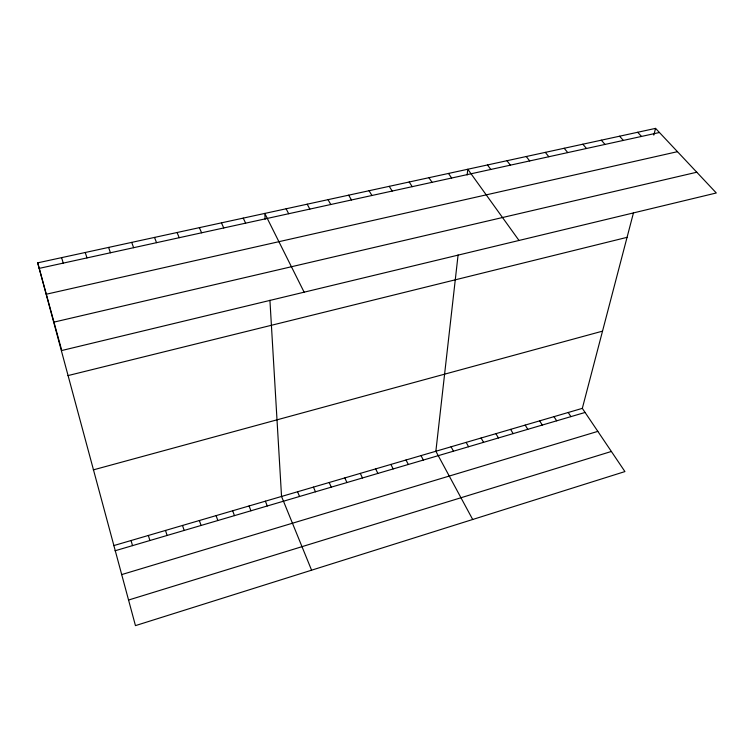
<?xml version="1.0" encoding="UTF-8"?>
<svg xmlns="http://www.w3.org/2000/svg" width="754" height="754" viewBox="0 0 754 754"><rect width="100%" height="100%" fill="white"/><g stroke="black" fill="none" stroke-linecap="round" stroke-linejoin="round"><path stroke-width="1.13" d="M458.083 254.965L435.869 451.25L472.692 519.487M467.131 174.966L467.782 169.245L519.006 240.46M37.7 262.844L61.762 350.516L716.3 192.977L655.565 128.378L37.7 262.844L135.456 625.622L624.925 471.58L582.324 408.357L633.492 212.76M653.803 135.117L655.565 128.378M128.472 600.061L611.371 451.467M121.526 574.633L597.828 431.373M115.004 550.788L585.085 412.457M113.6 545.642L582.324 408.357M93.27 469.893L602.521 331.147M67.964 375.596L627.064 237.34M53.968 322.118L696.781 172.223M46.314 294.22L677.469 151.677M39.217 268.377L659.448 132.506M637.667 132.27L641.494 136.436M619.581 136.21L623.351 140.414M601.306 140.187L605.019 144.429M582.842 144.203L586.489 148.491M564.171 148.265L567.762 152.591M545.312 152.374L548.837 156.738M526.235 156.521L529.704 160.932M506.961 160.715L510.364 165.164M487.48 164.956L490.807 169.452M448.46 173.448L451.646 178.029M428.922 177.699L432.051 182.317M568.205 412.495L570.929 416.623M409.186 181.997L412.231 186.662M553.983 416.66L556.669 420.817M539.638 420.864L542.286 425.049M389.224 186.342L392.203 191.054M525.17 425.096L527.791 429.318M369.055 190.734L371.948 195.484M510.59 429.365L513.172 433.616M495.896 433.673L498.432 437.951M348.659 195.173L351.477 199.97M481.071 438.017L483.578 442.325M466.132 442.391L468.592 446.736M328.037 199.659L330.78 204.504M451.062 446.802L453.484 451.184M307.189 204.193L309.847 209.094M421.005 455.604L423.343 460.053M286.105 208.783L288.688 213.731M406.01 459.997L408.31 464.473M390.902 464.426L393.154 468.931M304.135 292.184L264.786 213.42L265.135 219.235M375.662 468.884L377.877 473.427M243.231 218.113L245.644 223.156M360.299 473.389L362.467 477.961M344.814 477.923L346.934 482.532M221.431 222.854L223.75 227.953M329.187 482.503L331.27 487.15M313.438 487.112L315.474 491.796M199.376 227.661L201.61 232.807M297.557 491.768L299.545 496.481M177.077 232.515L179.207 237.708M311.581 570.194L281.544 496.452L269.923 300.243M265.389 501.184L267.274 505.981M154.513 237.425L156.549 242.675M249.093 505.953L250.931 510.788M232.666 510.769L234.456 515.632M131.696 242.383L133.637 247.698M216.096 515.623L217.831 520.524M108.604 247.416L110.442 252.778M199.376 520.514L201.064 525.463M182.525 525.453L184.155 530.439M85.249 252.496L86.983 257.915M165.512 530.439L167.096 535.463M148.359 535.463L149.886 540.524M61.611 257.642L63.242 263.118M131.055 540.524L132.525 545.632"/></g></svg>
